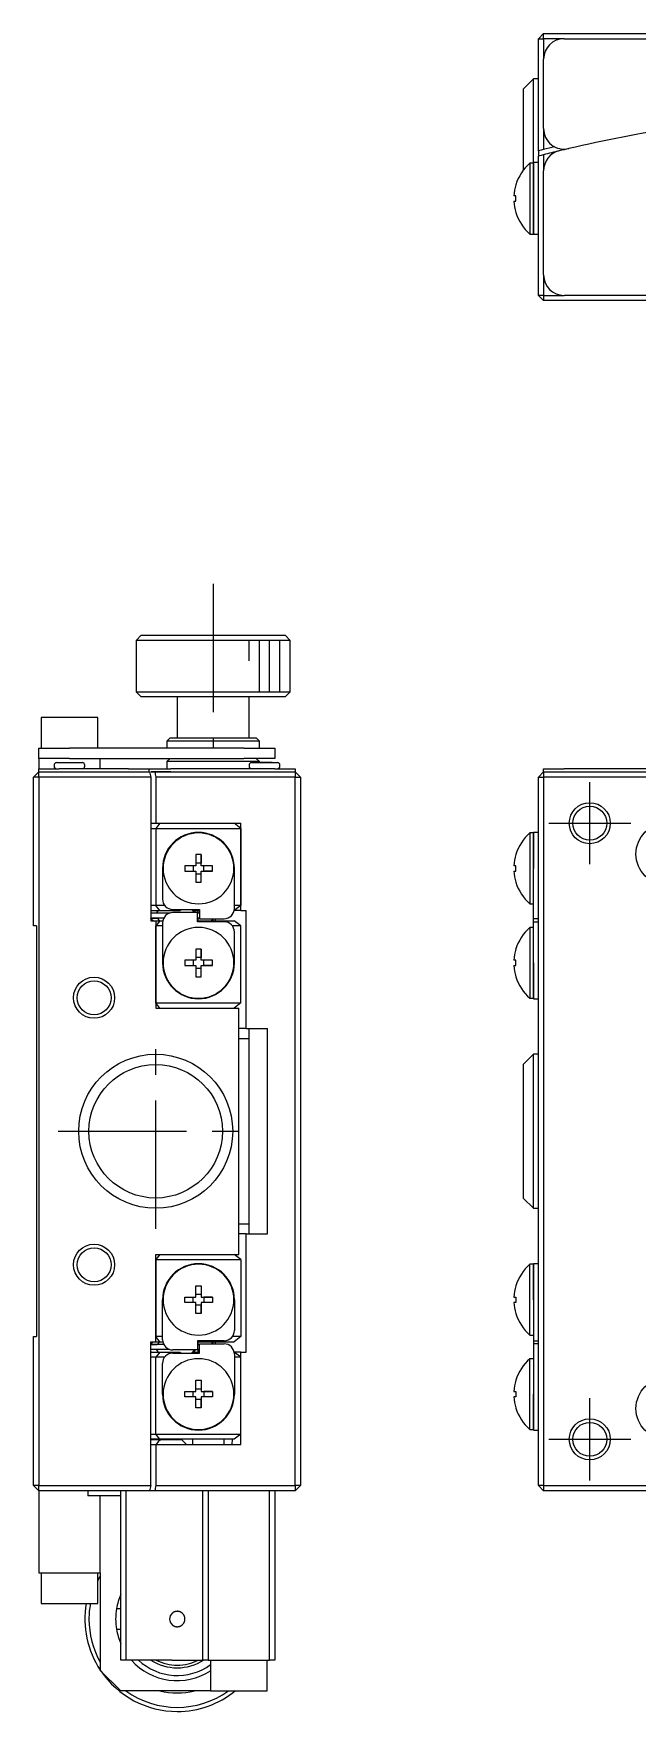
# Model space of a CAD drawing. Extents: x -48 to 394, y -12 to 265.
# Drawn here: x 29 to 87.8, y 101.6 to 265 of the extents above; entities that cross this region are included whole.
import ezdxf

# ---------------------------------------------------------------- set-up
doc = ezdxf.new("R2010")
doc.units = 0
doc.header["$LTSCALE"] = 10
doc.linetypes.add('CENTER', pattern=[2, 1.25, -0.25, 0.25, -0.25])
doc.layers.get('0').update_dxf_attribs({"linetype": 'CONTINUOUS'})
doc.layers.add('CENTER', color=1, linetype='CENTER')

msp = doc.modelspace()

# ---------------------------------------------------------------- linework, layer by layer
at = {"color": 7, "linetype": 'CONTINUOUS'}
for p, q in [((78.19264, 264.5), (78.69264, 265)), ((78.69264, 264.5), (78.69264, 265)), ((78.69264, 265), (93.19264, 265)), ((78.19264, 253.586969), (78.19264, 264.5)), ((78.19264, 264.5), (78.69264, 264.5)), ((80.69264, 264.5), (78.69264, 264.5)), ((78.69264, 264.5), (78.69264, 262.5)), ((80.69264, 264.5), (94.69264, 264.5)), ((78.69264, 255.744369), (78.69264, 262.5)), ((77.69264, 260.6), (76.69264, 259.6)), ((77.69264, 252.436538), (77.69264, 260.6)), ((78.19264, 260.6), (77.69264, 260.6)), ((76.69264, 259.6), (76.69264, 251.661125)), ((78.69264, 255.744369), (78.69264, 253.714118)), ((78.19264, 253.586969), (78.19264, 253.070754)), ((77.350026, 252.377995), (77.350026, 245.477995)), ((77.69264, 252.377995), (77.350026, 252.377995)), ((77.69264, 252.377995), (77.69264, 252.436538)), ((77.69264, 245.436538), (77.69264, 252.436538)), ((78.19264, 252.436538), (77.69264, 252.436538)), ((77.69264, 252.377995), (77.69264, 252.427995)), ((77.69264, 252.377995), (77.69264, 245.477995)), ((78.19264, 239.5), (78.19264, 253.070754)), ((78.69264, 253.198385), (78.69264, 251.632834)), ((76.002211, 250.275781), (75.99552, 250.279044)), ((78.69264, 241.5), (78.69264, 251.632834)), ((76.002211, 249.187995), (75.80736, 249.187995)), ((75.80736, 248.667995), (76.002211, 248.667995)), ((76.002211, 248.667995), (76.002211, 249.187995)), ((75.99552, 247.576946), (76.002211, 247.580209)), ((77.350026, 245.477995), (77.69264, 245.477995)), ((77.69264, 245.436538), (77.69264, 245.477995)), ((77.69264, 245.436538), (77.69264, 245.477995)), ((77.69264, 245.427995), (77.69264, 245.436538)), ((77.69264, 245.427995), (77.69264, 245.436538)), ((78.19264, 245.436538), (77.69264, 245.436538)), ((78.19264, 245.427995), (77.69264, 245.427995)), ((78.69264, 241.5), (78.69264, 239.5)), ((78.19264, 239.5), (78.69264, 239)), ((78.69264, 239.5), (78.19264, 239.5)), ((78.69264, 239.5), (80.69264, 239.5)), ((78.69264, 239.5), (78.69264, 239)), ((147.69264, 239), (78.69264, 239)), ((145.69264, 239.5), (80.69264, 239.5)), ((39.5, 206.4), (39, 205.9)), ((46.5, 205.9), (39, 205.9)), ((39, 205.9), (39, 200.9)), ((39.5, 206.4), (46.5, 206.4)), ((46.5, 206.4), (53.5, 206.4)), ((54, 205.9), (46.5, 205.9)), ((54, 205.9), (53.5, 206.4)), ((54, 200.9), (54, 205.9)), ((39, 200.9), (46.5, 200.9)), ((39, 200.9), (39.5, 200.4)), ((46.5, 200.4), (39.5, 200.4)), ((43, 200.4), (43, 196.4)), ((46.5, 200.9), (54, 200.9)), ((53.5, 200.4), (46.5, 200.4)), ((50, 196.4), (50, 200.4)), ((53.5, 200.4), (54, 200.9)), ((32.5, 198.4), (29.75, 198.4)), ((29.75, 198.4), (29.75, 195.4)), ((35.25, 198.4), (32.5, 198.4)), ((35.25, 195.4), (35.25, 198.4)), ((42.3, 196.4), (42, 196.1)), ((46.5, 196.1), (42, 196.1)), ((42, 196.1), (42, 195.4)), ((42.3, 196.4), (46.5, 196.4)), ((46.5, 196.4), (50.7, 196.4)), ((51, 196.1), (46.5, 196.1)), ((51, 196.1), (50.7, 196.4)), ((51, 195.4), (51, 196.1)), ((29.5, 194.4), (29.5, 195.4)), ((29.5, 195.4), (32.5, 195.4)), ((49.5, 195.4), (32.5, 195.4)), ((49.5, 195.4), (52.5, 195.4)), ((52.5, 195.4), (52.5, 194.4)), ((29.5, 193.1), (29, 192.6)), ((32.5, 194.4), (29.5, 194.4)), ((29.5, 194.4), (29.5, 193.4)), ((29.5, 193.1), (29.5, 193.4)), ((29.5, 193.4), (31.5, 193.4)), ((29.5, 192.6), (29.5, 193.1)), ((29.5, 193.1), (31.5, 193.1)), ((31, 193.75), (31, 193.65)), ((31.25, 194), (32.5, 194)), ((31.7, 193.4), (31.5, 193.4)), ((31.5, 193.1), (38.255631, 193.1)), ((31.5, 193.1), (38.255631, 193.1)), ((33.3, 193.4), (31.7, 193.4)), ((31.75, 194), (32.375, 194)), ((32.375, 194), (32.625, 194)), ((32.5, 194.4), (49.5, 194.4)), ((32.5, 194), (33.75, 194)), ((32.625, 194), (33.25, 194)), ((38.255631, 193.4), (33.3, 193.4)), ((34, 193.65), (34, 193.75)), ((35.5, 193.4), (35.5, 194.4)), ((38.255631, 193.4), (40.255631, 193.4)), ((38.255631, 193.1), (40.285882, 193.1)), ((40.255631, 193.4), (40.42301, 193.4)), ((40.255631, 193.1), (40.255631, 193.4)), ((40.42301, 193.4), (42.367166, 193.4)), ((40.42301, 193.1), (40.801615, 193.1)), ((40.801615, 193.1), (40.42301, 193.1)), ((40.801615, 193.1), (42.367166, 193.1)), ((42.367166, 193.1), (40.801615, 193.1)), ((42.3, 194.4), (42, 194.1)), ((46.5, 194.1), (42, 194.1)), ((42, 194.1), (42, 193.4)), ((52.5, 193.4), (42.367166, 193.4)), ((42.367166, 193.1), (52.5, 193.1)), ((42.367166, 193.1), (52.5, 193.1)), ((51, 194.1), (46.5, 194.1)), ((52.5, 194.4), (49.5, 194.4)), ((50, 193.75), (50, 193.65)), ((50.25, 194), (52.75, 194)), ((50.25, 194), (51.375, 194)), ((51, 194.1), (50.7, 194.4)), ((50.75, 194), (51.375, 194)), ((51.375, 194), (50.75, 194)), ((51, 194), (51, 194.1)), ((51.375, 194), (51.625, 194)), ((51.625, 194), (51.375, 194)), ((51.375, 194), (51.625, 194)), ((51.625, 194), (52.75, 194)), ((52.25, 194), (51.625, 194)), ((51.625, 194), (52.25, 194)), ((52.5, 193.4), (54.5, 193.4)), ((52.5, 193.1), (54.5, 193.1)), ((53, 193.65), (53, 193.75)), ((54.5, 193.4), (54.5, 193.1)), ((54.5, 193.1), (54.5, 192.6)), ((54.5, 193.1), (55, 192.6)), ((78.69264, 193.1), (78.19264, 192.6)), ((78.69264, 193.1), (78.69264, 193.4)), ((78.69264, 193.4), (80.69264, 193.4)), ((78.69264, 193.1), (78.69264, 192.6)), ((78.69264, 193.1), (80.69264, 193.1)), ((88.89264, 193.4), (80.69264, 193.4)), ((80.69264, 193.1), (145.69264, 193.1)), ((80.69264, 193.1), (145.69264, 193.1)), ((29, 178.1), (29, 192.6)), ((29.5, 192.6), (29, 192.6)), ((29.5, 192.6), (29.5, 123.6)), ((40.413031, 192.6), (29.5, 192.6)), ((40.413031, 192.6), (40.413031, 178.6)), ((40.929246, 192.6), (40.929246, 188.1)), ((54.5, 192.6), (40.929246, 192.6)), ((54.5, 123.6), (54.5, 192.6)), ((54.5, 192.6), (55, 192.6)), ((55, 192.6), (55, 123.6)), ((78.19264, 192.6), (78.69264, 192.6)), ((78.19264, 123.6), (78.19264, 192.6)), ((78.69264, 192.6), (78.69264, 123.6)), ((147.69264, 192.6), (78.69264, 192.6)), ((40.413031, 188.1), (40.929246, 188.1)), ((41.317466, 188.1), (40.929246, 187.6)), ((40.929246, 188.1), (43.499995, 188.1)), ((43.499995, 188.1), (49.206221, 188.1)), ((49.206221, 187.6), (48.55254, 188.1)), ((49.206221, 187.6), (49.206221, 188.1)), ((40.413031, 187.6), (40.929246, 187.6)), ((40.929246, 187.6), (40.929246, 180.1)), ((40.929246, 187.6), (49.206221, 187.6)), ((49.206221, 187.6), (49.206221, 180.1)), ((49.206221, 180.1), (49.206221, 187.6)), ((77.350026, 187.15), (77.350026, 183.7)), ((77.69264, 187.15), (77.350026, 187.15)), ((77.69264, 183.7), (77.69264, 187.2)), ((78.19264, 187.2), (77.69264, 187.2)), ((77.69264, 187.15), (77.69264, 183.7)), ((45.332005, 185.047786), (44.812005, 185.047786)), ((44.812005, 185.047786), (44.812005, 183.96)), ((45.332005, 183.96), (45.332005, 185.047786)), ((45.332005, 185.047786), (45.332005, 184.223308)), ((76.002211, 185.047786), (75.99552, 185.051049)), ((76.002211, 185.047786), (75.99552, 185.051049)), ((41.563462, 183.7), (41.563462, 180.7)), ((44.812005, 183.96), (43.724219, 183.96)), ((43.724219, 183.96), (43.724219, 183.44)), ((43.724219, 183.44), (44.812005, 183.44)), ((43.724219, 183.44), (44.548697, 183.44)), ((44.548697, 183.96), (44.548697, 183.44)), ((44.548697, 183.44), (44.812005, 183.44)), ((45.332005, 184.223308), (44.812005, 184.223308)), ((44.812005, 183.44), (44.812005, 182.352214)), ((44.812005, 183.176692), (45.332005, 183.176692)), ((45.332005, 183.96), (45.332005, 184.223308)), ((46.419791, 183.96), (45.332005, 183.96)), ((45.332005, 183.44), (46.419791, 183.44)), ((45.332005, 182.352214), (45.332005, 183.44)), ((45.332005, 183.176692), (45.332005, 183.44)), ((45.332005, 183.44), (45.595313, 183.44)), ((45.332005, 182.352214), (45.332005, 183.176692)), ((45.595313, 183.44), (45.595313, 183.96)), ((46.419791, 183.44), (45.595313, 183.44)), ((46.419791, 183.44), (46.419791, 183.96)), ((48.563462, 179.8), (48.563462, 183.7)), ((76.002211, 183.96), (75.80736, 183.96)), ((75.80736, 183.44), (76.002211, 183.44)), ((76.002211, 183.44), (76.002211, 183.96)), ((77.350026, 183.7), (77.350026, 180.25)), ((77.69264, 179.8), (77.69264, 183.7)), ((44.812005, 182.352214), (45.332005, 182.352214)), ((75.99552, 182.348951), (76.002211, 182.352214)), ((75.99552, 182.348951), (76.002211, 182.352214)), ((40.929246, 180.1), (40.413031, 180.1)), ((41.317466, 179.6), (40.929246, 180.1)), ((41.763462, 180.1), (40.929246, 180.1)), ((49.206221, 180.1), (48.55254, 179.6)), ((49.206221, 180.1), (48.563462, 180.1)), ((49.206221, 179.6), (49.206221, 180.1)), ((77.350026, 180.25), (77.69264, 180.25)), ((77.69264, 178.8), (77.69264, 179.8)), ((40.413031, 179.6), (41.317466, 179.6)), ((40.479279, 179.6), (40.413031, 179.533411)), ((42.259755, 179.35), (40.413031, 179.35)), ((41.678976, 178.85), (40.413031, 178.85)), ((40.980785, 178.849998), (40.413031, 178.849998)), ((40.413031, 178.849998), (41.033591, 178.849998)), ((41.033591, 178.849998), (40.413031, 178.849998)), ((40.44182, 178.803723), (40.413031, 178.827634)), ((40.413031, 178.630316), (40.43972, 178.6)), ((40.413031, 178.6), (40.929246, 178.6)), ((40.471834, 178.77841), (40.44182, 178.803723)), ((40.503014, 178.751744), (40.471834, 178.77841)), ((40.5353, 178.723776), (40.503014, 178.751744)), ((40.568631, 178.694561), (40.5353, 178.723776)), ((40.602943, 178.664153), (40.568631, 178.694561)), ((40.638168, 178.632613), (40.602943, 178.664153)), ((40.67424, 178.6), (40.638168, 178.632613)), ((41.317466, 178.6), (40.929246, 178.1)), ((40.929246, 178.6), (41.317466, 178.6)), ((40.929246, 178.6), (40.929246, 178.1)), ((41.125435, 179.599998), (40.957749, 179.349964)), ((41.678975, 178.849998), (40.980785, 178.849998)), ((41.033591, 178.849998), (41.277217, 178.6)), ((41.317466, 179.6), (43.256779, 179.6)), ((41.317466, 178.6), (41.592209, 178.6)), ((41.572005, 178.4), (41.572005, 174.5)), ((42.563462, 179.7), (45.163462, 179.7)), ((42.563462, 179.7), (45.163462, 179.7)), ((44.972005, 179.4), (42.572005, 179.4)), ((43.256779, 179.6), (43.386025, 179.700088)), ((44.686532, 179.4), (44.394178, 179.7)), ((44.5, 179.6), (45.163462, 179.6)), ((44.782097, 179.399851), (44.643478, 179.59992)), ((44.972005, 178.5), (44.972005, 179.4)), ((45.163462, 179.35), (44.972005, 179.35)), ((44.972005, 178.85), (45, 178.85)), ((45.163462, 178.85), (44.972005, 178.85)), ((44.972005, 178.85), (45, 178.85)), ((44.972005, 178.85), (45.163462, 178.85)), ((44.972005, 178.849998), (45.163462, 178.849998)), ((45.163462, 178.849998), (44.972005, 178.849998)), ((45, 178.849998), (44.972005, 178.849998)), ((44.972005, 178.849998), (45, 178.849998)), ((44.972005, 178.6), (46.608251, 178.6)), ((47.572005, 178.5), (44.972005, 178.5)), ((45, 179.6), (45, 179.35)), ((45, 178.849998), (45, 178.6)), ((45.163462, 179.7), (45.163462, 178.8)), ((45.163462, 178.8), (47.563462, 178.8)), ((45.163462, 178.8), (47.563462, 178.8)), ((46.385486, 178.600029), (46.400873, 178.800113)), ((46.5, 178.6), (46.5, 178.8)), ((46.531312, 178.500027), (46.608251, 178.6)), ((46.608251, 178.6), (48.55254, 178.6)), ((46.686897, 178.800069), (46.70293, 178.624467)), ((48.543258, 179.6), (48.55254, 179.6)), ((49.206221, 179.6), (48.55254, 179.6)), ((49.206221, 178.1), (48.55254, 178.6)), ((49.206221, 179.6), (49.724708, 179.6)), ((49.724708, 168.1), (49.724708, 179.6)), ((77.69264, 178.5), (77.69264, 178.8)), ((78.19264, 178.8), (77.69264, 178.8)), ((77.69264, 178.5), (78.19264, 178.5)), ((77.69264, 177.5), (77.69264, 178.5)), ((29.3, 178.1), (29, 178.1)), ((29.3, 178.1), (29.3, 138.1)), ((41.572005, 178.1), (40.929246, 178.1)), ((40.929246, 170.6), (40.929246, 178.1)), ((40.929246, 178.1), (40.929246, 170.6)), ((49.206221, 178.1), (48.372005, 178.1)), ((48.572005, 174.5), (48.572005, 177.5)), ((49.206221, 170.6), (49.206221, 178.1)), ((77.350026, 177.95), (77.350026, 174.5)), ((77.69264, 177.95), (77.350026, 177.95)), ((77.69264, 174.5), (77.69264, 177.5)), ((45.332005, 175.847786), (44.812005, 175.847786)), ((44.812005, 175.847786), (44.812005, 174.76)), ((45.332005, 175.023308), (44.812005, 175.023308)), ((45.332005, 174.76), (45.332005, 175.847786)), ((45.332005, 175.847786), (45.332005, 175.023308)), ((45.332005, 174.76), (45.332005, 175.023308)), ((76.002211, 175.847786), (75.99552, 175.851049)), ((76.002211, 175.847786), (75.99552, 175.851049)), ((44.812005, 174.76), (43.724219, 174.76)), ((43.724219, 174.76), (43.724219, 174.24)), ((43.724219, 174.24), (44.812005, 174.24)), ((43.724219, 174.24), (44.548697, 174.24)), ((44.548697, 174.76), (44.548697, 174.24)), ((44.548697, 174.24), (44.812005, 174.24)), ((44.812005, 174.24), (44.812005, 173.152214)), ((44.812005, 173.976692), (45.332005, 173.976692)), ((46.419791, 174.76), (45.332005, 174.76)), ((45.332005, 174.24), (46.419791, 174.24)), ((45.332005, 173.152214), (45.332005, 174.24)), ((45.332005, 174.24), (45.595313, 174.24)), ((45.332005, 173.976692), (45.332005, 174.24)), ((45.332005, 173.152214), (45.332005, 173.976692)), ((45.595313, 174.24), (45.595313, 174.76)), ((46.419791, 174.24), (45.595313, 174.24)), ((46.419791, 174.24), (46.419791, 174.76)), ((76.002211, 174.76), (75.80736, 174.76)), ((75.80736, 174.24), (76.002211, 174.24)), ((76.002211, 174.24), (76.002211, 174.76)), ((77.350026, 174.5), (77.350026, 171.05)), ((77.69264, 171), (77.69264, 174.5)), ((77.69264, 174.5), (77.69264, 171.412224)), ((44.812005, 173.152214), (45.332005, 173.152214)), ((75.99552, 173.148951), (76.002211, 173.152214)), ((75.99552, 173.148951), (76.002211, 173.152214)), ((40.929246, 170.6), (49.206221, 170.6)), ((41.317466, 170.1), (40.929246, 170.6)), ((40.929246, 170.6), (40.929246, 170.1)), ((40.929246, 170.1), (49, 170.1)), ((49.206221, 170.6), (48.55254, 170.1)), ((49, 146.1), (49, 170.1)), ((77.350026, 171.05), (77.69264, 171.05)), ((77.69264, 171.412224), (77.69264, 171.05)), ((77.69264, 171), (78.19264, 171)), ((49.724708, 168.1), (49, 168.1)), ((50, 167.1), (49, 167.1)), ((49.724708, 168.1), (51.80016, 168.1)), ((50, 148.1), (50, 168.1)), ((51.80016, 148.1), (51.80016, 168.1)), ((77.69264, 165.6), (76.69264, 164.6)), ((77.69264, 150.6), (77.69264, 165.6)), ((78.19264, 165.6), (77.69264, 165.6)), ((76.69264, 164.6), (76.69264, 151.6)), ((76.69264, 151.6), (77.69264, 150.6)), ((77.69264, 150.6), (78.19264, 150.6)), ((49, 149.1), (50, 149.1)), ((49.724708, 148.1), (49, 148.1)), ((49.724708, 136.6), (49.724708, 148.1)), ((49.724708, 148.1), (51.80016, 148.1)), ((41.317466, 146.1), (40.929246, 145.6)), ((40.929246, 146.1), (49, 146.1)), ((40.929246, 145.6), (40.929246, 146.1)), ((40.929246, 145.6), (40.929246, 138.1)), ((40.929246, 145.6), (49.206221, 145.6)), ((40.929246, 138.1), (40.929246, 145.6)), ((49.206221, 145.6), (48.55254, 146.1)), ((49.206221, 145.6), (49.206221, 138.1)), ((77.350026, 141.7), (77.350026, 145.15)), ((77.69264, 145.15), (77.350026, 145.15)), ((77.69264, 145.2), (77.69264, 141.7)), ((78.19264, 145.2), (77.69264, 145.2)), ((77.69264, 144.787776), (77.69264, 145.15)), ((77.69264, 141.7), (77.69264, 144.787776)), ((44.812005, 143.047786), (45.332005, 143.047786)), ((44.812005, 141.96), (44.812005, 143.047786)), ((44.812005, 142.223308), (45.332005, 142.223308)), ((45.332005, 143.047786), (45.332005, 141.96)), ((45.332005, 143.047786), (45.332005, 142.223308)), ((45.332005, 142.223308), (45.332005, 141.96)), ((75.99552, 143.051049), (76.002211, 143.047786)), ((75.99552, 143.051049), (76.002211, 143.047786)), ((41.572005, 137.8), (41.572005, 141.7)), ((43.724219, 141.96), (44.812005, 141.96)), ((43.724219, 141.44), (43.724219, 141.96)), ((43.724219, 141.96), (44.548697, 141.96)), ((44.812005, 141.44), (43.724219, 141.44)), ((44.548697, 141.96), (44.812005, 141.96)), ((44.548697, 141.44), (44.548697, 141.96)), ((44.812005, 140.352214), (44.812005, 141.44)), ((45.332005, 141.176692), (44.812005, 141.176692)), ((45.332005, 141.96), (46.419791, 141.96)), ((45.332005, 141.96), (45.595313, 141.96)), ((45.332005, 141.44), (45.332005, 140.352214)), ((46.419791, 141.44), (45.332005, 141.44)), ((45.332005, 141.44), (45.332005, 141.176692)), ((45.332005, 140.352214), (45.332005, 141.176692)), ((46.419791, 141.96), (45.595313, 141.96)), ((45.595313, 141.96), (45.595313, 141.44)), ((46.419791, 141.96), (46.419791, 141.44)), ((48.572005, 141.7), (48.572005, 138.7)), ((75.80736, 141.96), (76.002211, 141.96)), ((76.002211, 141.44), (75.80736, 141.44)), ((76.002211, 141.96), (76.002211, 141.44)), ((77.350026, 138.25), (77.350026, 141.7)), ((77.69264, 141.7), (77.69264, 138.7)), ((45.332005, 140.352214), (44.812005, 140.352214)), ((76.002211, 140.352214), (75.99552, 140.348951)), ((76.002211, 140.352214), (75.99552, 140.348951)), ((29, 123.6), (29, 138.1)), ((29, 138.1), (29.3, 138.1)), ((40.413031, 137.569684), (40.43972, 137.6)), ((40.413031, 123.6), (40.413031, 137.6)), ((40.413031, 137.6), (40.929246, 137.6)), ((40.44182, 137.396277), (40.413031, 137.372366)), ((40.980785, 137.350002), (40.413031, 137.350002)), ((40.413031, 137.350002), (41.033591, 137.350002)), ((41.033591, 137.350002), (40.413031, 137.350002)), ((41.678976, 137.35), (40.413031, 137.35)), ((40.471834, 137.42159), (40.44182, 137.396277)), ((40.503014, 137.448256), (40.471834, 137.42159)), ((40.5353, 137.476224), (40.503014, 137.448256)), ((40.568631, 137.505439), (40.5353, 137.476224)), ((40.602943, 137.535847), (40.568631, 137.505439)), ((40.638168, 137.567387), (40.602943, 137.535847)), ((40.67424, 137.6), (40.638168, 137.567387)), ((41.317466, 137.6), (40.929246, 138.1)), ((41.572005, 138.1), (40.929246, 138.1)), ((40.929246, 137.6), (40.929246, 138.1)), ((40.929246, 137.6), (41.317466, 137.6)), ((41.678975, 137.350002), (40.980785, 137.350002)), ((41.277217, 137.6), (41.033591, 137.350002)), ((41.317466, 137.6), (41.592209, 137.6)), ((47.572005, 137.7), (44.972005, 137.7)), ((44.972005, 137.7), (44.972005, 136.8)), ((44.972005, 137.6), (46.608251, 137.6)), ((45.163462, 137.350002), (44.972005, 137.350002)), ((44.972005, 137.350002), (45.163462, 137.350002)), ((45, 137.350002), (44.972005, 137.350002)), ((44.972005, 137.350002), (45, 137.350002)), ((45.163462, 137.35), (44.972005, 137.35)), ((44.972005, 137.35), (45, 137.35)), ((44.972005, 137.35), (45, 137.35)), ((44.972005, 137.35), (45.163462, 137.35)), ((45, 137.6), (45, 137.350002)), ((45.163462, 136.5), (45.163462, 137.4)), ((45.163462, 137.4), (47.563462, 137.4)), ((45.163462, 137.4), (47.563462, 137.4)), ((46.400881, 137.399802), (46.385492, 137.599884)), ((46.5, 137.4), (46.5, 137.6)), ((46.531312, 137.699973), (46.608251, 137.6)), ((46.608251, 137.6), (48.55254, 137.6)), ((46.702943, 137.575705), (46.68689, 137.399868)), ((49.206221, 138.1), (48.372005, 138.1)), ((49.206221, 138.1), (48.55254, 137.6)), ((77.350026, 138.25), (77.69264, 138.25)), ((77.69264, 138.7), (77.69264, 137.7)), ((77.69264, 137.7), (78.19264, 137.7)), ((77.69264, 137.7), (77.69264, 137.4)), ((77.69264, 137.4), (77.69264, 136.4)), ((78.19264, 137.4), (77.69264, 137.4)), ((42.259755, 136.85), (40.413031, 136.85)), ((40.413031, 136.666589), (40.479279, 136.6)), ((40.413031, 136.6), (41.317466, 136.6)), ((40.929246, 136.1), (40.413031, 136.1)), ((41.317466, 136.6), (40.929246, 136.1)), ((40.929246, 128.6), (40.929246, 136.1)), ((41.763462, 136.1), (40.929246, 136.1)), ((40.957728, 136.850075), (41.125375, 136.60008)), ((41.317466, 136.6), (43.256779, 136.6)), ((42.563462, 136.5), (45.163462, 136.5)), ((42.563462, 136.5), (45.163462, 136.5)), ((44.972005, 136.8), (42.572005, 136.8)), ((43.256779, 136.6), (43.386025, 136.499912)), ((44.394178, 136.5), (44.686532, 136.8)), ((44.5, 136.6), (45.163462, 136.6)), ((44.643473, 136.600074), (44.782048, 136.800068)), ((45.163462, 136.85), (44.972005, 136.85)), ((45, 136.85), (45, 136.6)), ((48.543258, 136.6), (48.55254, 136.6)), ((49.206221, 136.1), (48.55254, 136.6)), ((49.206221, 136.6), (48.55254, 136.6)), ((48.563462, 136.4), (48.563462, 132.5)), ((49.206221, 136.1), (48.563462, 136.1)), ((49.206221, 136.1), (49.206221, 136.6)), ((49.206221, 136.6), (49.724708, 136.6)), ((49.206221, 128.6), (49.206221, 136.1)), ((49.206221, 128.6), (49.206221, 136.1)), ((77.350026, 132.5), (77.350026, 135.95)), ((77.69264, 135.95), (77.350026, 135.95)), ((77.69264, 136.4), (77.69264, 132.5)), ((41.563462, 132.5), (41.563462, 135.5)), ((43.724219, 132.76), (44.812005, 132.76)), ((43.724219, 132.24), (43.724219, 132.76)), ((43.724219, 132.76), (44.548697, 132.76)), ((44.548697, 132.76), (44.812005, 132.76)), ((44.548697, 132.24), (44.548697, 132.76)), ((44.812005, 133.847786), (45.332005, 133.847786)), ((44.812005, 132.76), (44.812005, 133.847786)), ((44.812005, 133.023308), (45.332005, 133.023308)), ((45.332005, 133.847786), (45.332005, 132.76)), ((45.332005, 133.847786), (45.332005, 133.023308)), ((45.332005, 133.023308), (45.332005, 132.76)), ((45.332005, 132.76), (46.419791, 132.76)), ((45.332005, 132.76), (45.595313, 132.76)), ((46.419791, 132.76), (45.595313, 132.76)), ((45.595313, 132.76), (45.595313, 132.24)), ((46.419791, 132.76), (46.419791, 132.24)), ((75.80736, 132.76), (76.002211, 132.76)), ((75.99552, 133.851049), (76.002211, 133.847786)), ((75.99552, 133.851049), (76.002211, 133.847786)), ((76.002211, 132.76), (76.002211, 132.24)), ((77.350026, 129.05), (77.350026, 132.5)), ((77.69264, 132.5), (77.69264, 129)), ((77.69264, 129.05), (77.69264, 132.5)), ((44.812005, 132.24), (43.724219, 132.24)), ((44.812005, 131.152214), (44.812005, 132.24)), ((45.332005, 131.976692), (44.812005, 131.976692)), ((45.332005, 131.152214), (44.812005, 131.152214)), ((45.332005, 132.24), (45.332005, 131.152214)), ((46.419791, 132.24), (45.332005, 132.24)), ((45.332005, 132.24), (45.332005, 131.976692)), ((45.332005, 131.152214), (45.332005, 131.976692)), ((76.002211, 132.24), (75.80736, 132.24)), ((76.002211, 131.152214), (75.99552, 131.148951)), ((76.002211, 131.152214), (75.99552, 131.148951)), ((40.413031, 128.6), (40.929246, 128.6)), ((41.317466, 128.1), (40.413031, 128.1)), ((40.413031, 128.070801), (40.7, 128.070801)), ((40.413031, 127.6), (40.929246, 127.6)), ((40.7, 128.070801), (41.379082, 128.070801)), ((41.15, 127.841719), (40.908281, 127.6)), ((40.929246, 128.6), (49.206221, 128.6)), ((41.317466, 128.1), (40.929246, 128.6)), ((40.929246, 127.6), (40.929246, 123.6)), ((40.929246, 127.6), (42.199995, 127.6)), ((41.4, 128.091719), (41.15, 127.841719)), ((48.55254, 128.1), (41.317466, 128.1)), ((41.4, 128.091719), (42.4, 128.091719)), ((42.199995, 127.6), (43.499995, 127.6)), ((42.4, 128.091719), (43.4, 128.091719)), ((43.65, 127.841719), (43.4, 128.091719)), ((43.499995, 127.6), (43.899995, 127.6)), ((43.891719, 127.6), (43.65, 127.841719)), ((43.899995, 127.6), (49.206221, 127.6)), ((44.5, 128.1), (44.5, 127.6)), ((47.585462, 127.6), (47.568445, 128.1)), ((48.335601, 128.1), (48.316542, 127.6)), ((49.206221, 128.6), (48.55254, 128.1)), ((49.206221, 127.6), (49.206221, 128.6)), ((77.350026, 129.05), (77.69264, 129.05)), ((77.69264, 129), (78.19264, 129)), ((29.5, 123.6), (29, 123.6)), ((29.5, 123.1), (29, 123.6)), ((29.5, 123.1), (29.5, 123.6)), ((29.5, 123.6), (40.413031, 123.6)), ((29.5, 123.1), (29.5, 115.1)), ((40.285882, 123.1), (29.5, 123.1)), ((34.3, 123.1), (34.3, 122.6)), ((35.5, 122.6), (34.3, 122.6)), ((35.5, 115.1), (35.5, 122.6)), ((37.5, 122.6), (35.5, 122.6)), ((37.5, 106.6), (37.5, 123.1)), ((38, 123.1), (38, 106.6)), ((40.801615, 123.1), (40.285882, 123.1)), ((54.5, 123.1), (40.801615, 123.1)), ((40.929246, 123.6), (54.5, 123.6)), ((45.5, 106.6), (45.5, 123.1)), ((46, 123.1), (46, 106.6)), ((52, 106.6), (52, 123.1)), ((52.5, 123.1), (52.5, 106.6)), ((54.5, 123.6), (54.5, 123.1)), ((55, 123.6), (54.5, 123.1)), ((55, 123.6), (54.5, 123.6)), ((78.69264, 123.6), (78.19264, 123.6)), ((78.19264, 123.6), (78.69264, 123.1)), ((78.69264, 123.6), (147.69264, 123.6)), ((78.69264, 123.6), (78.69264, 123.1)), ((147.69264, 123.1), (78.69264, 123.1)), ((29.5, 115.1), (35.5, 115.1)), ((29.75, 115.1), (29.75, 112.1)), ((35.25, 112.1), (35.25, 115.1)), ((35.5, 115.1), (35.5, 105.6)), ((29.75, 112.1), (32.5, 112.1)), ((32.5, 112.1), (35.25, 112.1)), ((37.499948, 111.6), (37.08392, 111.6)), ((42.526738, 111.181825), (42.5, 111.159017)), ((42.554529, 111.203368), (42.526738, 111.181825)), ((42.583277, 111.223572), (42.554529, 111.203368)), ((42.612336, 111.242039), (42.583277, 111.223572)), ((42.642219, 111.259158), (42.612336, 111.242039)), ((42.672825, 111.274875), (42.642219, 111.259158)), ((42.702142, 111.288314), (42.672825, 111.274875)), ((42.732021, 111.300484), (42.702142, 111.288314)), ((42.762369, 111.311356), (42.732021, 111.300484)), ((42.793099, 111.320897), (42.762369, 111.311356)), ((42.823245, 111.328871), (42.793099, 111.320897)), ((42.853689, 111.335585), (42.823245, 111.328871)), ((42.884346, 111.341026), (42.853689, 111.335585)), ((42.915131, 111.345183), (42.884346, 111.341026)), ((42.948576, 111.348231), (42.915131, 111.345183)), ((42.982099, 111.34978), (42.948576, 111.348231)), ((43.015596, 111.349834), (42.982099, 111.34978)), ((43.048963, 111.3484), (43.015596, 111.349834)), ((43.08114, 111.345595), (43.048963, 111.3484)), ((43.113134, 111.341413), (43.08114, 111.345595)), ((43.144858, 111.335875), (43.113134, 111.341413)), ((43.176227, 111.329002), (43.144858, 111.335875)), ((43.208319, 111.320485), (43.176227, 111.329002)), ((43.239975, 111.310566), (43.208319, 111.320485)), ((43.271113, 111.299281), (43.239975, 111.310566)), ((43.30165, 111.286664), (43.271113, 111.299281)), ((43.330718, 111.273144), (43.30165, 111.286664)), ((43.359178, 111.258396), (43.330718, 111.273144)), ((43.386961, 111.242462), (43.359178, 111.258396)), ((43.414003, 111.225381), (43.386961, 111.242462)), ((43.439392, 111.207809), (43.414003, 111.225381)), ((43.464056, 111.189192), (43.439392, 111.207809)), ((43.487941, 111.169571), (43.464056, 111.189192)), ((43.510992, 111.148987), (43.487941, 111.169571)), ((43.532647, 111.128), (43.510992, 111.148987)), ((43.55348, 111.106118), (43.532647, 111.128)), ((37.08392, 109.6), (37.499948, 109.6)), ((42.5, 110.040983), (42.523196, 110.021075)), ((42.523196, 110.021075), (42.547203, 110.002113)), ((42.547203, 110.002113), (42.571959, 109.984145)), ((42.571959, 109.984145), (42.597401, 109.967217)), ((42.597401, 109.967217), (42.624271, 109.950905)), ((42.624271, 109.950905), (42.651818, 109.935725)), ((42.651818, 109.935725), (42.679964, 109.921714)), ((42.679964, 109.921714), (42.70863, 109.908911)), ((42.70863, 109.908911), (42.736968, 109.89764)), ((42.736968, 109.89764), (42.765744, 109.887528)), ((42.765744, 109.887528), (42.794881, 109.878597)), ((42.794881, 109.878597), (42.824301, 109.870871)), ((42.824301, 109.870871), (42.854848, 109.864183)), ((42.854848, 109.864183), (42.885635, 109.858776)), ((42.885635, 109.858776), (42.916577, 109.854657)), ((42.916577, 109.854657), (42.947588, 109.851834)), ((42.947588, 109.851834), (42.977696, 109.850334)), ((42.977696, 109.850334), (43.007814, 109.850045)), ((43.007814, 109.850045), (43.037869, 109.850959)), ((43.037869, 109.850959), (43.067785, 109.853069)), ((43.067785, 109.853069), (43.098351, 109.856479)), ((43.098351, 109.856479), (43.128722, 109.861133)), ((43.128722, 109.861133), (43.158822, 109.867012)), ((43.158822, 109.867012), (43.188579, 109.874095)), ((43.188579, 109.874095), (43.218049, 109.882399)), ((43.218049, 109.882399), (43.247132, 109.89189)), ((43.247132, 109.89189), (43.275763, 109.902539)), ((43.275763, 109.902539), (43.303877, 109.914319)), ((43.303877, 109.914319), (43.332178, 109.927575)), ((43.332178, 109.927575), (43.359897, 109.941996)), ((43.359897, 109.941996), (43.386973, 109.957545)), ((43.386973, 109.957545), (43.413344, 109.974183)), ((43.413344, 109.974183), (43.439484, 109.992257)), ((43.439484, 109.992257), (43.464856, 110.011439)), ((43.464856, 110.011439), (43.489401, 110.031684)), ((43.489401, 110.031684), (43.513061, 110.052946)), ((43.513061, 110.052946), (43.53645, 110.075865)), ((43.53645, 110.075865), (43.558863, 110.099835)), ((43.573441, 111.083387), (43.55348, 111.106118)), ((43.558863, 110.099835), (43.580241, 110.124798)), ((43.592484, 111.059851), (43.573441, 111.083387)), ((43.580241, 110.124798), (43.60052, 110.150695)), ((43.615307, 111.028828), (43.592484, 111.059851)), ((43.60052, 110.150695), (43.619267, 110.176911)), ((43.636574, 110.996572), (43.615307, 111.028828)), ((43.619267, 110.176911), (43.636923, 110.203992)), ((43.656193, 110.963195), (43.636574, 110.996572)), ((43.636923, 110.203992), (43.653435, 110.231872)), ((43.653435, 110.231872), (43.66875, 110.26048)), ((43.669469, 110.938095), (43.656193, 110.963195)), ((43.66875, 110.26048), (43.683287, 110.290787)), ((43.681821, 110.912434), (43.669469, 110.938095)), ((43.693216, 110.886266), (43.681821, 110.912434)), ((43.683287, 110.290787), (43.696499, 110.321829)), ((43.703621, 110.859648), (43.693216, 110.886266)), ((43.696499, 110.321829), (43.708334, 110.353512)), ((43.713188, 110.832076), (43.703621, 110.859648)), ((43.708334, 110.353512), (43.718743, 110.385737)), ((43.721698, 110.804071), (43.713188, 110.832076)), ((43.718743, 110.385737), (43.726898, 110.415299)), ((43.729126, 110.775704), (43.721698, 110.804071)), ((43.726898, 110.415299), (43.733857, 110.445254)), ((43.735444, 110.747045), (43.729126, 110.775704)), ((43.733857, 110.445254), (43.739594, 110.475517)), ((43.740509, 110.718926), (43.735444, 110.747045)), ((43.739594, 110.475517), (43.744086, 110.506)), ((43.744506, 110.690576), (43.740509, 110.718926)), ((43.744086, 110.506), (43.747406, 110.537718)), ((43.747425, 110.662068), (43.744506, 110.690576)), ((43.747406, 110.537718), (43.749377, 110.569606)), ((43.749253, 110.633476), (43.747425, 110.662068)), ((43.749994, 110.60156), (43.749253, 110.633476)), ((43.749377, 110.569606), (43.749994, 110.60156)), ((38, 106.6), (37.5, 106.6)), ((42.5, 106.6), (38, 106.6)), ((42.5, 106.6), (45.5, 106.6)), ((46, 106.6), (45.5, 106.6)), ((46, 106.6), (52, 106.6)), ((46.25, 106.6), (46.25, 103.6)), ((51.75, 103.6), (51.75, 106.6)), ((52.5, 106.6), (52, 106.6)), ((35.5, 105.6), (37.5, 103.6)), ((46.25, 103.6), (37.5, 103.6)), ((46.25, 103.6), (49, 103.6)), ((49, 103.6), (51.75, 103.6))]:
    msp.add_line(p, q, dxfattribs=at)
at = {"color": 3, "linetype": 'CONTINUOUS'}
for p, q in [((50, 203.9), (50, 205.9)), ((51, 200.9), (51, 205.9)), ((52, 200.9), (52, 205.9)), ((53, 200.9), (53, 205.9)), ((44.500005, 128.1), (44.500005, 127.6))]:
    msp.add_line(p, q, dxfattribs=at)
for centre in [(83.19264, 188.1), (34.9, 171.1), (34.9, 145.1), (83.19264, 128.1)]:
    msp.add_circle(centre, 2, dxfattribs=at)
at = {"color": 7, "linetype": 'CONTINUOUS'}
for centre, radius in [((83.19264, 188.1), 1.65), ((90.69264, 185.1), 3), ((34.9, 171.1), 1.65), ((40.9, 158.1), 7.5), ((40.9, 158.1), 6.5), ((34.9, 145.1), 1.65), ((90.69264, 131.1), 3), ((83.19264, 128.1), 1.65)]:
    msp.add_circle(centre, radius, dxfattribs=at)
for centre, radius, start, end in [((80.69264, 262.5), 2, 90, 180), ((80.69264, 255.744369), 2, 180, 283.183481), ((113.19264, 117), 140.5, 98.802265, 103.183481), ((113.19264, 117), 140.5, 98.802265, 103.183481), ((113.19264, 117), 141, 104.162974, 104.372617), ((113.19264, 117), 141, 103.718201, 104.162974), ((113.19264, 117), 140.5, 103.571407, 104.214434), ((80.69264, 251.632834), 2, 103.571407, 180), ((113.19264, 117), 140.5, 103.183481, 103.571407), ((80.39264, 248.927995), 4.6, 131.409622, 162.920023), ((113.19264, 117), 140.5, 104.214434, 104.424872), ((80.39264, 248.927995), 4.592646, 162.934422, 176.754622), ((80.39264, 248.927995), 4.592646, 183.245378, 197.065578), ((80.39264, 248.927995), 4.6, 197.079977, 228.590378), ((80.69264, 241.5), 2, 180, 270), ((31.25, 193.75), 0.25, 90, 180), ((31.25, 193.65), 0.25, 180, 270), ((33.75, 193.75), 0.25, 0, 90), ((33.75, 193.65), 0.25, 270, 0), ((177, 227.6), 141, 194.162974, 194.372617), ((177, 227.6), 140.5, 194.214434, 194.424872), ((50.25, 193.75), 0.25, 90, 180), ((50.25, 193.65), 0.25, 180, 270), ((52.75, 193.75), 0.25, 0, 90), ((52.75, 193.65), 0.25, 270, 0), ((45.063462, 183.7), 3.5, 0, 180), ((45.072005, 183.7), 3.45, 0, 180), ((80.39264, 183.7), 4.6, 131.409622, 162.920023), ((80.39264, 183.7), 4.592646, 162.934422, 176.754622), ((45.072005, 183.7), 3.45, 180, 0), ((80.39264, 183.7), 4.592646, 183.245378, 197.065578), ((80.39264, 183.7), 4.6, 197.079977, 228.590378), ((42.563462, 180.7), 1, 180, 270), ((47.563462, 179.8), 1, 270, 0), ((42.572005, 178.4), 1, 90, 180), ((47.572005, 177.5), 1, 0, 90), ((45.072005, 174.5), 3.45, 0, 180), ((80.39264, 174.5), 4.6, 131.409622, 162.920023), ((80.39264, 174.5), 4.592646, 162.934422, 176.754622), ((45.072005, 174.5), 3.5, 180, 0), ((45.072005, 174.5), 3.45, 180, 0), ((80.39264, 174.5), 4.592646, 183.245378, 197.065578), ((80.39264, 174.5), 4.6, 197.079977, 228.590378), ((45.072005, 141.7), 3.5, 0, 180), ((45.072005, 141.7), 3.45, 0, 180), ((80.39264, 141.7), 4.6, 131.409622, 162.920023), ((80.39264, 141.7), 4.592646, 162.934422, 176.754622), ((45.072005, 141.7), 3.45, 180, 0), ((80.39264, 141.7), 4.592646, 183.245378, 197.065578), ((80.39264, 141.7), 4.6, 197.079977, 228.590378), ((42.572005, 137.8), 1, 180, 270), ((47.563462, 136.4), 1, 0, 90), ((47.572005, 138.7), 1, 270, 0), ((42.563462, 135.5), 1, 90, 180), ((45.072005, 132.5), 3.45, 0, 180), ((80.39264, 132.5), 4.6, 131.409622, 162.920023), ((45.063462, 132.5), 3.5, 180, 0), ((45.072005, 132.5), 3.45, 180, 0), ((80.39264, 132.5), 4.592646, 162.934422, 176.754622), ((80.39264, 132.5), 4.592646, 183.245378, 197.065578), ((80.39264, 132.5), 4.6, 197.079977, 228.590378), ((177, 88.6), 141, 165.627383, 165.837026), ((177, 88.6), 140.5, 165.575128, 165.785566), ((43, 110.6), 8.6, 150.702781, 154.311334), ((43, 110.6), 6, 156.443536, 170.405932), ((43, 110.6), 9, 170.405932, 213.55731), ((43, 110.6), 8.6, 169.955174, 180), ((43, 110.6), 6, 170.405932, 189.594068), ((43, 110.6), 0.75, 131.810315, 228.189685), ((43, 110.6), 8.6, 180, 209.297219), ((43, 110.6), 6, 189.594068, 203.556464), ((43, 110.6), 6, 221.810315, 302.797168), ((43, 110.6), 5.5, 226.658242, 306.221547), ((43, 110.6), 4.75, 237.363103, 270), ((43, 110.6), 4.5, 242.733956, 270), ((43, 110.6), 4.5, 270, 297.266044), ((43, 110.6), 4.75, 270, 302.636897), ((43, 110.6), 9, 214.140689, 270), ((43, 110.6), 8.6, 234.484016, 305.515984), ((43, 110.6), 7.2, 256.463797, 283.536203), ((43, 110.6), 9, 270, 308.942441)]:
    msp.add_arc(centre, radius, start, end, dxfattribs=at)
at = {"color": 3, "linetype": 'CONTINUOUS'}
for radius, start, end in [(4.75, 237.363103, 270), (4.5, 242.733956, 270), (4.5, 270, 297.266044), (4.75, 270, 302.636897)]:
    msp.add_arc((43, 110.6), radius, start, end, dxfattribs=at)
at = {"layer": 'CENTER', "color": 1, "linetype": 'CENTER'}
for p, q in [((46.5, 211.4), (46.5, 195.4)), ((83.19264, 184.1), (83.19264, 192.1)), ((79.19264, 188.1), (87.19264, 188.1)), ((40.9, 148.6), (40.9, 167.6)), ((31.4, 158.1), (50.4, 158.1)), ((83.19264, 124.1), (83.19264, 132.1)), ((79.19264, 128.1), (87.19264, 128.1))]:
    msp.add_line(p, q, dxfattribs=at)

doc.saveas('drawing.dxf')
